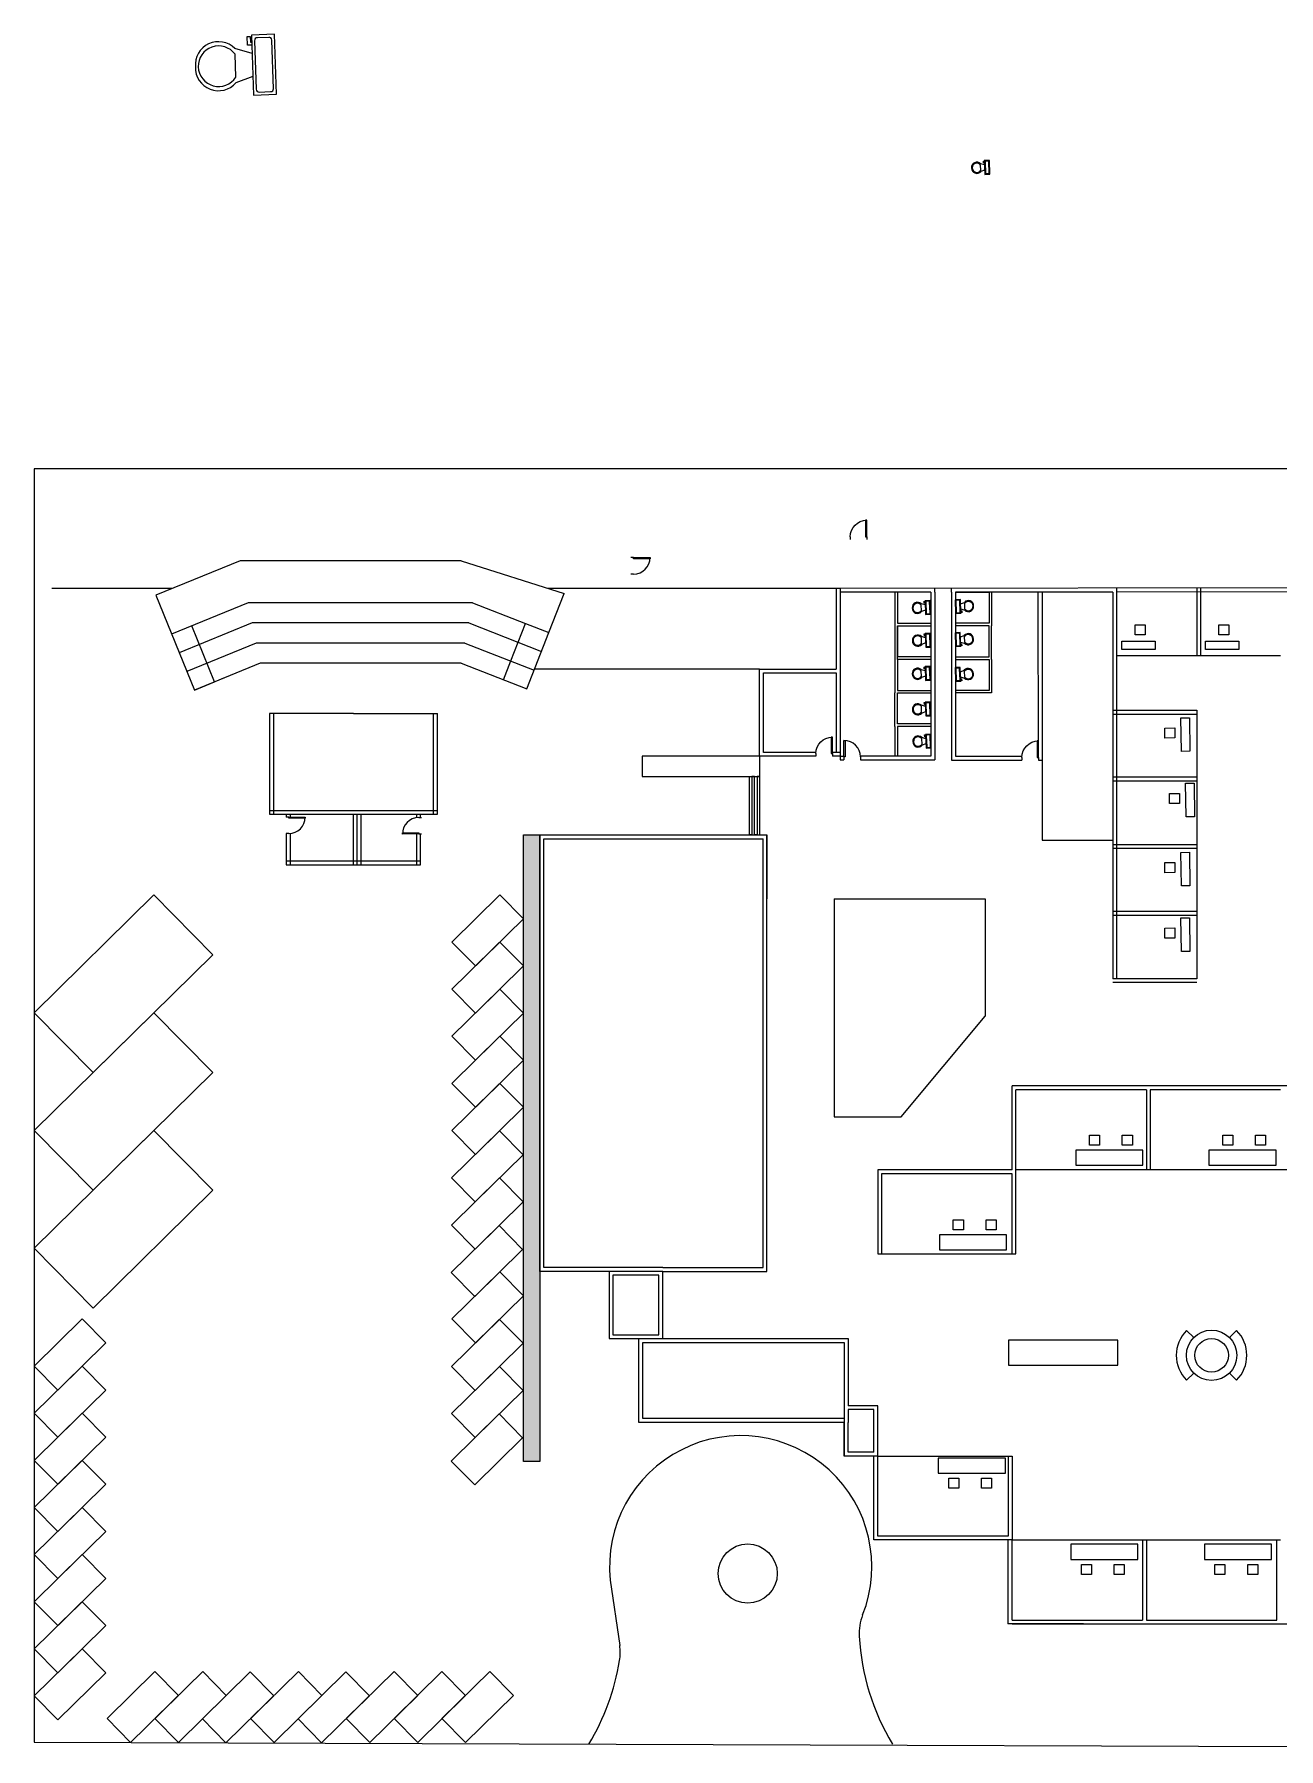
# Model space of a CAD drawing. Header units: inches. Extents: x 1919 to 4210, y 828 to 3049.
# Drawn here: x 2153.3 to 2227.4, y 987.5 to 1089.6 of the extents above; entities that cross this region are included whole.
import ezdxf

# ---------------------------------------------------------------- set-up
doc = ezdxf.new("R2010")
doc.units = ezdxf.units.IN
doc.header["$MEASUREMENT"] = 0
doc.layers.add('BOUNDRY WALL', color=3, linetype='Continuous')

# ---------------------------------------------------------------- blocks, each defined once
blk = doc.blocks.new('*U10')
for p, q in [((9.5, -6), (9.5, -2)), ((-10, -8.5), (-8, -8.5)), ((-10, -9.5), (-10, -8.5)), ((-7, -9.5), (-10, -9.5)), ((-8, -8.5), (-8, -8)), ((-7, -8), (-7, -9.5)), ((-4, -8), (-6, -14)), ((4, -8), (6, -14)), ((4, -14), (-4, -14))]:
    blk.add_line(p, q)
blk.add_lwpolyline([(10.5, -8), (10.5, 0), (-10.5, 0), (-10.5, -8)], close=True)
for points in [[(-9.5, -2), (-9.5, -6)], [(8.5, -1), (-8.5, -1)], [(-8.5, -7), (8.5, -7)]]:
    blk.add_lwpolyline(points)
for centre, radius, start, end in [((-8.625, -1.875), 0.8839, 81.8699, 188.1301), ((8.625, -1.875), 0.8839, 351.8699, 98.1301), ((-8.625, -6.125), 0.8839, 171.869898, 278.1301), ((8.625, -6.125), 0.8839, 261.8699, 8.1301), ((-0.4772, -19.9188), 8.0953, 133.01722, 273.38), ((0.0374, -19.8731), 7.127, 124.50543, 269.7), ((-0.0373, -19.8731), 7.127, 270.3, 55.4946), ((0.4773, -19.9188), 8.0953, 266.62, 46.9828)]:
    blk.add_arc(centre, radius, start, end)
blk = doc.blocks.new('*U23')
for p, q in [((-600, 0), (-600, 100)), ((0, 0), (0, 100))]:
    blk.add_line(p, q)
blk.add_lwpolyline([(0, 0), (0, -600), (-43.75, -600), (-43.75, 0)], close=True)
blk.add_arc((0, 0), 600, 180, 270)

msp = doc.modelspace()

# ---------------------------------------------------------------- hatches: boundary and pattern name
h = msp.add_hatch()
h.set_pattern_fill('GRASS', color=3, scale=0.5)
h.paths.add_polyline_path([(2183.42901, 1041.89485), (2182.45064, 1041.89485), (2182.45064, 1004.57432), (2183.42901, 1004.57432)])

# ---------------------------------------------------------------- linework, layer by layer
for p, q in [((2165.57295, 1058.22277), (2160.55126, 1056.17528)), ((2178.74669, 1058.22277), (2165.57295, 1058.22277)), ((2178.74669, 1058.22277), (2184.87816, 1056.27669)), ((2161.53967, 1056.57829), (2154.35901, 1056.57829)), ((2160.55126, 1056.17528), (2162.85433, 1050.52675)), ((2201.3174, 1056.57829), (2183.92793, 1056.57829)), ((2183.96861, 1053.94802), (2184.87816, 1056.27669)), ((2201.0874, 1056.57829), (2201.0874, 1051.77829)), ((2260.55901, 1056.63821), (2201.3174, 1056.57829)), ((2201.3174, 1056.57829), (2201.3174, 1046.37696)), ((2206.72901, 1056.35376), (2201.31763, 1056.34829)), ((2204.57901, 1056.35376), (2204.57901, 1054.35376)), ((2206.72901, 1056.35376), (2204.72901, 1056.35376)), ((2204.72901, 1056.35376), (2204.72901, 1054.50376)), ((2206.72901, 1056.35376), (2206.72901, 1046.57829)), ((2206.95901, 1056.35399), (2206.95878, 1056.58399)), ((2206.95901, 1056.35399), (2206.95901, 1046.37696)), ((2207.95901, 1056.355), (2207.95878, 1056.585)), ((2207.95901, 1056.355), (2207.95901, 1046.34829)), ((2217.55901, 1056.36472), (2208.18901, 1056.35524)), ((2208.18901, 1056.35524), (2208.18901, 1046.57829)), ((2208.18901, 1056.35524), (2208.18901, 1054.35524)), ((2208.18901, 1056.35524), (2210.18901, 1056.35524)), ((2210.18901, 1056.35524), (2210.18901, 1054.50524)), ((2210.33901, 1056.35524), (2210.33901, 1054.35524)), ((2213.12901, 1046.50254), (2213.11904, 1056.36022)), ((2213.35901, 1056.36047), (2213.35901, 1041.57829)), ((2217.55901, 1056.36472), (2217.55901, 1052.57829)), ((2217.78901, 1056.57829), (2217.78901, 1052.57829)), ((2260.55924, 1056.40821), (2217.78901, 1056.36495)), ((2222.55901, 1056.59977), (2222.55901, 1052.9039)), ((2222.55901, 1056.57829), (2222.55901, 1052.57829)), ((2222.78901, 1056.59977), (2222.78901, 1052.9039)), ((2222.78901, 1056.57829), (2222.78901, 1052.57829)), ((2166.06303, 1055.72277), (2161.49514, 1053.86031)), ((2166.76874, 1055.72277), (2166.06303, 1055.72277)), ((2179.4248, 1055.72277), (2166.76874, 1055.72277)), ((2179.4248, 1055.72277), (2182.57141, 1054.49375)), ((2166.29826, 1054.52277), (2161.9482, 1052.74913)), ((2164.05865, 1051.01627), (2162.69892, 1054.35113)), ((2179.19876, 1054.52277), (2166.29826, 1054.52277)), ((2179.19876, 1054.52277), (2183.53203, 1052.83025)), ((2181.69824, 1052.25822), (2182.57141, 1054.49375)), ((2182.57141, 1054.49375), (2183.96861, 1053.94802)), ((2204.57901, 1054.35376), (2204.57901, 1052.35376)), ((2204.72901, 1054.50376), (2206.72901, 1054.50376)), ((2204.72901, 1054.35376), (2206.72901, 1054.35376)), ((2204.72901, 1052.35376), (2204.72901, 1054.35376)), ((2204.72901, 1054.35376), (2204.72901, 1052.50376)), ((2206.72901, 1054.35376), (2206.72901, 1052.35376)), ((2210.18901, 1054.50524), (2208.18901, 1054.50524)), ((2210.18901, 1054.35524), (2208.18901, 1054.35524)), ((2208.18901, 1054.35524), (2208.18901, 1054.35524)), ((2208.18901, 1054.35524), (2208.18901, 1052.35524)), ((2210.18901, 1052.50524), (2210.18901, 1054.35524)), ((2210.33901, 1052.35524), (2210.33901, 1054.35524)), ((2218.89592, 1053.81715), (2218.89592, 1054.41715)), ((2218.89592, 1054.41715), (2219.49592, 1054.41715)), ((2219.49592, 1054.41715), (2219.49592, 1053.81715)), ((2223.87754, 1053.81715), (2223.87754, 1054.41715)), ((2223.87754, 1054.41715), (2224.47754, 1054.41715)), ((2224.47754, 1054.41715), (2224.47754, 1053.81715)), ((2166.5335, 1053.32277), (2162.40127, 1051.63794)), ((2178.97272, 1053.32277), (2166.5335, 1053.32277)), ((2178.97272, 1053.32277), (2183.09544, 1051.71249)), ((2182.65886, 1050.59473), (2183.96861, 1053.94802)), ((2218.09311, 1053.44064), (2220.09311, 1053.44064)), ((2218.09311, 1052.94064), (2218.09311, 1053.44064)), ((2219.49592, 1053.81715), (2218.89592, 1053.81715)), ((2220.09311, 1053.44064), (2220.09311, 1052.94064)), ((2223.07473, 1053.44064), (2225.07473, 1053.44064)), ((2223.07473, 1052.94064), (2223.07473, 1053.44064)), ((2224.47754, 1053.81715), (2223.87754, 1053.81715)), ((2225.07473, 1053.44064), (2225.07473, 1052.94064)), ((2166.76874, 1052.12277), (2162.85433, 1050.52675)), ((2178.74669, 1052.12277), (2166.76874, 1052.12277)), ((2178.74669, 1052.12277), (2182.65886, 1050.59473)), ((2181.26165, 1051.14046), (2181.69824, 1052.25822)), ((2204.57901, 1052.35376), (2204.57901, 1050.35376)), ((2206.72901, 1052.50376), (2204.72901, 1052.50376)), ((2206.72901, 1052.35376), (2204.72901, 1052.35376)), ((2204.72901, 1052.35376), (2204.72901, 1050.50376)), ((2208.18901, 1052.50524), (2210.18901, 1052.50524)), ((2208.18901, 1052.35524), (2210.18901, 1052.35524)), ((2210.18901, 1052.35524), (2210.18901, 1050.50524)), ((2210.33901, 1052.35524), (2210.33901, 1050.35524)), ((2217.55901, 1052.9039), (2217.55901, 1048.9039)), ((2217.55901, 1052.57829), (2217.55901, 1033.32681)), ((2217.78901, 1052.58395), (2222.55901, 1052.58395)), ((2217.78901, 1052.57829), (2217.78901, 1033.32681)), ((2220.09311, 1052.94064), (2218.09311, 1052.94064)), ((2222.55901, 1052.57829), (2227.55901, 1052.57829)), ((2225.07473, 1052.94064), (2223.07473, 1052.94064)), ((2162.85433, 1050.52675), (2164.7034, 1051.28894)), ((2162.85433, 1050.52675), (2164.05865, 1051.01627)), ((2196.5174, 1051.77829), (2183.12114, 1051.77829)), ((2196.5174, 1046.57829), (2196.5174, 1051.77829)), ((2196.5174, 1051.77829), (2201.0874, 1051.77829)), ((2196.7474, 1046.80829), (2196.7474, 1051.54829)), ((2196.7474, 1051.54829), (2201.0874, 1051.54829)), ((2201.0874, 1051.54829), (2201.0874, 1046.80829)), ((2204.57901, 1048.35376), (2204.57901, 1050.35376)), ((2204.72901, 1050.50376), (2206.72901, 1050.50376)), ((2204.72901, 1050.35376), (2206.72901, 1050.35376)), ((2204.72901, 1048.50376), (2204.72901, 1050.35376)), ((2206.72901, 1050.35376), (2206.72901, 1048.35376)), ((2210.18901, 1050.50524), (2208.18901, 1050.50524)), ((2210.33901, 1050.35524), (2208.18901, 1050.35524)), ((2172.3279, 1049.12277), (2167.3279, 1049.12277)), ((2167.3279, 1049.12277), (2167.3279, 1043.12277)), ((2167.5579, 1049.12277), (2167.5579, 1043.12277)), ((2172.3279, 1049.12277), (2177.3279, 1049.12277)), ((2177.0979, 1043.12277), (2177.0979, 1049.12277)), ((2177.3279, 1043.12277), (2177.3279, 1049.12277)), ((2217.55901, 1049.32681), (2222.55901, 1049.32681)), ((2217.55901, 1049.09681), (2222.55901, 1049.09681)), ((2221.62304, 1048.87258), (2222.12301, 1048.87812)), ((2222.12301, 1048.87812), (2222.14519, 1046.87825)), ((2222.55901, 1049.32681), (2222.55901, 1044.9039)), ((2204.57901, 1048.35376), (2204.57901, 1046.60696)), ((2206.72901, 1048.50376), (2204.72901, 1048.50376)), ((2206.72901, 1048.35376), (2204.72901, 1048.35376)), ((2204.72901, 1048.35376), (2204.72901, 1046.60696)), ((2220.65322, 1048.2646), (2221.25318, 1048.27125)), ((2220.65987, 1047.66464), (2220.65322, 1048.2646)), ((2221.25318, 1048.27125), (2221.25983, 1047.67129)), ((2221.64522, 1046.8727), (2221.62304, 1048.87258)), ((2221.25983, 1047.67129), (2220.65987, 1047.66464)), ((2222.14519, 1046.87825), (2221.64522, 1046.8727)), ((2196.5174, 1046.57829), (2189.5174, 1046.57829)), ((2189.5174, 1046.57829), (2189.5174, 1045.37829)), ((2196.5174, 1046.57829), (2196.5174, 1041.89485)), ((2199.87315, 1046.57829), (2196.5174, 1046.57829)), ((2199.87536, 1046.80829), (2196.7474, 1046.80829)), ((2201.3174, 1046.80829), (2200.8574, 1046.80829)), ((2201.3174, 1046.57829), (2200.8574, 1046.57829)), ((2201.3174, 1046.57829), (2201.5474, 1046.57829)), ((2201.3174, 1046.37696), (2201.5474, 1046.37696)), ((2202.52944, 1046.60696), (2206.72901, 1046.60696)), ((2202.53165, 1046.37696), (2206.95901, 1046.37696)), ((2207.95901, 1046.34829), (2212.14476, 1046.34829)), ((2208.18901, 1046.57829), (2212.14768, 1046.57829)), ((2213.12901, 1046.34829), (2213.35901, 1046.34829)), ((2189.5174, 1045.37829), (2196.5174, 1045.37829)), ((2195.9174, 1041.89485), (2195.9174, 1045.37829)), ((2196.2174, 1045.37829), (2196.0674, 1045.37829)), ((2196.0674, 1045.37829), (2196.0674, 1041.89485)), ((2196.2174, 1041.89485), (2196.2174, 1045.37829)), ((2196.5174, 1045.37829), (2196.3674, 1045.37829)), ((2196.3674, 1045.37829), (2196.3674, 1041.89485)), ((2222.55901, 1045.32681), (2217.55901, 1045.32681)), ((2222.55901, 1045.09681), (2217.55901, 1045.09681)), ((2221.89981, 1044.97105), (2222.39978, 1044.9766)), ((2221.92199, 1042.97118), (2221.89981, 1044.97105)), ((2222.39978, 1044.9766), (2222.42196, 1042.97672)), ((2222.55901, 1044.9039), (2222.55901, 1033.32681)), ((2220.92998, 1044.36307), (2221.52995, 1044.36973)), ((2220.93664, 1043.76311), (2220.92998, 1044.36307)), ((2221.52995, 1044.36973), (2221.5366, 1043.76976)), ((2167.3279, 1043.35277), (2177.3279, 1043.35277)), ((2167.3279, 1043.12277), (2177.3279, 1043.12277)), ((2167.3279, 1043.12277), (2168.3279, 1043.12277)), ((2168.3279, 1043.12277), (2168.3279, 1042.95946)), ((2168.5579, 1043.12277), (2168.5579, 1042.88769)), ((2172.3279, 1040.12277), (2172.3279, 1043.12277)), ((2172.5579, 1040.12277), (2172.5579, 1043.12277)), ((2172.7879, 1040.12277), (2172.7879, 1043.12277)), ((2176.0979, 1042.92808), (2176.0979, 1043.12277)), ((2176.3279, 1042.93762), (2176.3279, 1043.12277)), ((2221.5366, 1043.76976), (2220.93664, 1043.76311)), ((2222.42196, 1042.97672), (2221.92199, 1042.97118)), ((2168.3279, 1041.97521), (2168.3279, 1040.12277)), ((2168.5579, 1041.97872), (2168.5579, 1040.12277)), ((2176.0979, 1040.12277), (2176.0979, 1042.02291)), ((2176.3279, 1040.12277), (2176.3279, 1041.95332)), ((2183.42901, 1041.89485), (2196.95901, 1041.89485)), ((2183.42901, 1015.89485), (2183.42901, 1041.89485)), ((2196.0674, 1041.89485), (2195.9174, 1041.89485)), ((2196.3674, 1041.89485), (2196.2174, 1041.89485)), ((2196.95901, 1015.89485), (2196.95901, 1041.89485)), ((2196.95901, 1041.89485), (2196.95901, 1038.09485)), ((2183.65901, 1016.12485), (2183.65901, 1041.66485)), ((2183.65901, 1041.66485), (2196.72901, 1041.66485)), ((2196.72901, 1016.12485), (2196.72901, 1041.66485)), ((2213.35901, 1041.57829), (2217.55901, 1041.57829)), ((2217.55901, 1041.32681), (2222.55901, 1041.32681)), ((2217.55901, 1041.09681), (2222.55901, 1041.09681)), ((2221.62304, 1040.85447), (2222.12301, 1040.86002)), ((2221.64522, 1038.8546), (2221.62304, 1040.85447)), ((2222.12301, 1040.86002), (2222.14519, 1038.86014)), ((2168.3279, 1040.35277), (2176.3279, 1040.35277)), ((2168.3279, 1040.12277), (2176.3279, 1040.12277)), ((2168.3279, 1040.12277), (2172.3279, 1040.12277)), ((2220.65322, 1040.24649), (2221.25318, 1040.25315)), ((2220.65987, 1039.64653), (2220.65322, 1040.24649)), ((2221.25318, 1040.25315), (2221.25983, 1039.65318)), ((2221.25983, 1039.65318), (2220.65987, 1039.64653)), ((2222.14519, 1038.86014), (2221.64522, 1038.8546)), ((2200.95901, 1038.09485), (2200.95901, 1025.09485)), ((2200.95901, 1038.09485), (2209.95901, 1038.09485)), ((2209.95901, 1038.09485), (2209.95901, 1031.09485)), ((2222.55901, 1037.32681), (2217.55901, 1037.32681)), ((2222.55901, 1037.09681), (2217.55901, 1037.09681)), ((2221.62304, 1036.95295), (2222.12301, 1036.95849)), ((2221.64522, 1034.95307), (2221.62304, 1036.95295)), ((2222.12301, 1036.95849), (2222.14519, 1034.95861)), ((2220.65322, 1036.34497), (2221.25318, 1036.35162)), ((2220.65987, 1035.745), (2220.65322, 1036.34497)), ((2221.25983, 1035.75166), (2220.65987, 1035.745)), ((2221.25318, 1036.35162), (2221.25983, 1035.75166)), ((2222.14519, 1034.95861), (2221.64522, 1034.95307)), ((2222.55901, 1033.32681), (2217.55901, 1033.32681)), ((2222.55901, 1033.09681), (2217.55901, 1033.09681)), ((2204.95901, 1025.09485), (2209.95901, 1031.09485)), ((2235.55901, 1026.93958), (2211.55901, 1026.93958)), ((2211.55901, 1021.93958), (2211.55901, 1026.93958)), ((2211.78901, 1021.93958), (2211.78901, 1026.70958)), ((2219.55901, 1026.70958), (2211.78901, 1026.70958)), ((2219.55901, 1026.70958), (2219.55901, 1021.93958)), ((2219.78901, 1026.70958), (2219.78901, 1021.93958)), ((2227.55901, 1026.70958), (2219.78901, 1026.70958)), ((2200.95901, 1025.09485), (2204.95901, 1025.09485)), ((2216.17421, 1023.41568), (2216.17421, 1024.01568)), ((2216.17421, 1024.01568), (2216.77421, 1024.01568)), ((2216.17421, 1023.41568), (2216.17421, 1024.01568)), ((2216.17421, 1024.01568), (2216.77421, 1024.01568)), ((2216.77421, 1023.41568), (2216.17421, 1023.41568)), ((2216.77421, 1023.41568), (2216.17421, 1023.41568)), ((2216.77421, 1024.01568), (2216.77421, 1023.41568)), ((2216.77421, 1024.01568), (2216.77421, 1023.41568)), ((2218.12617, 1023.41568), (2218.12617, 1024.01568)), ((2218.12617, 1024.01568), (2218.72617, 1024.01568)), ((2218.12617, 1023.41568), (2218.12617, 1024.01568)), ((2218.12617, 1024.01568), (2218.72617, 1024.01568)), ((2218.72617, 1023.41568), (2218.12617, 1023.41568)), ((2218.72617, 1023.41568), (2218.12617, 1023.41568)), ((2218.72617, 1024.01568), (2218.72617, 1023.41568)), ((2218.72617, 1024.01568), (2218.72617, 1023.41568)), ((2224.11026, 1023.41568), (2224.11026, 1024.01568)), ((2224.11026, 1024.01568), (2224.71026, 1024.01568)), ((2224.11026, 1023.41568), (2224.11026, 1024.01568)), ((2224.11026, 1024.01568), (2224.71026, 1024.01568)), ((2224.71026, 1023.41568), (2224.11026, 1023.41568)), ((2224.71026, 1023.41568), (2224.11026, 1023.41568)), ((2224.71026, 1024.01568), (2224.71026, 1023.41568)), ((2224.71026, 1024.01568), (2224.71026, 1023.41568)), ((2226.06221, 1023.41568), (2226.06221, 1024.01568)), ((2226.06221, 1024.01568), (2226.66221, 1024.01568)), ((2226.06221, 1023.41568), (2226.06221, 1024.01568)), ((2226.06221, 1024.01568), (2226.66221, 1024.01568)), ((2226.66221, 1023.41568), (2226.06221, 1023.41568)), ((2226.66221, 1023.41568), (2226.06221, 1023.41568)), ((2226.66221, 1024.01568), (2226.66221, 1023.41568)), ((2226.66221, 1024.01568), (2226.66221, 1023.41568)), ((2219.35179, 1023.11432), (2215.35179, 1023.11432)), ((2215.35179, 1023.11432), (2215.35179, 1022.21432)), ((2219.35179, 1023.11432), (2215.35179, 1023.11432)), ((2215.35179, 1023.11432), (2215.35179, 1022.21432)), ((2219.35179, 1022.21432), (2219.35179, 1023.11432)), ((2219.35179, 1022.21432), (2219.35179, 1023.11432)), ((2227.28783, 1023.11432), (2223.28783, 1023.11432)), ((2223.28783, 1023.11432), (2223.28783, 1022.21432)), ((2227.28783, 1023.11432), (2223.28783, 1023.11432)), ((2223.28783, 1023.11432), (2223.28783, 1022.21432)), ((2227.28783, 1022.21432), (2227.28783, 1023.11432)), ((2227.28783, 1022.21432), (2227.28783, 1023.11432)), ((2211.55901, 1021.93958), (2203.55901, 1021.93958)), ((2203.55901, 1021.93958), (2203.55901, 1016.93958)), ((2211.55901, 1021.70958), (2203.78901, 1021.70958)), ((2203.78901, 1021.70958), (2203.78901, 1016.93958)), ((2211.55901, 1016.93958), (2211.55901, 1021.70958)), ((2219.55901, 1021.93958), (2211.78901, 1021.93958)), ((2211.78901, 1016.93958), (2211.78901, 1021.93958)), ((2215.35179, 1022.21432), (2219.35179, 1022.21432)), ((2215.35179, 1022.21432), (2219.35179, 1022.21432)), ((2235.32901, 1021.93958), (2219.55901, 1021.93958)), ((2223.28783, 1022.21432), (2227.28783, 1022.21432)), ((2223.28783, 1022.21432), (2227.28783, 1022.21432)), ((2208.0594, 1018.37254), (2208.0594, 1018.97254)), ((2208.0594, 1018.97254), (2208.6594, 1018.97254)), ((2208.0594, 1018.37254), (2208.0594, 1018.97254)), ((2208.0594, 1018.97254), (2208.6594, 1018.97254)), ((2208.6594, 1018.37254), (2208.0594, 1018.37254)), ((2208.6594, 1018.37254), (2208.0594, 1018.37254)), ((2208.6594, 1018.97254), (2208.6594, 1018.37254)), ((2208.6594, 1018.97254), (2208.6594, 1018.37254)), ((2210.01136, 1018.37254), (2210.01136, 1018.97254)), ((2210.01136, 1018.97254), (2210.61136, 1018.97254)), ((2210.01136, 1018.37254), (2210.01136, 1018.97254)), ((2210.01136, 1018.97254), (2210.61136, 1018.97254)), ((2210.61136, 1018.37254), (2210.01136, 1018.37254)), ((2210.61136, 1018.37254), (2210.01136, 1018.37254)), ((2210.61136, 1018.97254), (2210.61136, 1018.37254)), ((2210.61136, 1018.97254), (2210.61136, 1018.37254)), ((2211.23698, 1018.07118), (2207.23698, 1018.07118)), ((2207.23698, 1018.07118), (2207.23698, 1017.17118)), ((2211.23698, 1018.07118), (2207.23698, 1018.07118)), ((2207.23698, 1018.07118), (2207.23698, 1017.17118)), ((2211.23698, 1017.17118), (2211.23698, 1018.07118)), ((2211.23698, 1017.17118), (2211.23698, 1018.07118)), ((2203.55901, 1016.93958), (2211.78901, 1016.93958)), ((2207.23698, 1017.17118), (2211.23698, 1017.17118)), ((2207.23698, 1017.17118), (2211.23698, 1017.17118)), ((2187.55901, 1015.89485), (2183.42901, 1015.89485)), ((2187.55901, 1016.12485), (2183.65901, 1016.12485)), ((2190.75901, 1016.12485), (2187.55901, 1016.12485)), ((2190.75901, 1015.89485), (2187.55901, 1015.89485)), ((2187.55901, 1015.89485), (2187.55901, 1011.89485)), ((2187.78901, 1015.66485), (2187.78901, 1012.12485)), ((2190.52901, 1015.66485), (2187.78901, 1015.66485)), ((2190.52901, 1012.12485), (2190.52901, 1015.66485)), ((2190.75901, 1016.12485), (2196.72901, 1016.12485)), ((2190.75901, 1011.89485), (2190.75901, 1015.89485)), ((2190.75901, 1015.89485), (2196.95901, 1015.89485)), ((2187.78901, 1012.12485), (2189.55901, 1012.12485)), ((2189.55901, 1012.12485), (2190.52901, 1012.12485)), ((2221.95909, 1012.37977), (2222.38335, 1011.95551)), ((2224.92893, 1012.37977), (2224.50467, 1011.95551)), ((2187.55901, 1011.89485), (2189.55901, 1011.89485)), ((2189.32901, 1006.89485), (2189.32901, 1011.89485)), ((2189.55901, 1011.89485), (2201.78901, 1011.89485)), ((2189.55901, 1011.89485), (2190.75901, 1011.89485)), ((2189.55901, 1007.12485), (2189.55901, 1011.66485)), ((2189.55901, 1011.66485), (2201.55901, 1011.66485)), ((2201.55901, 1011.66485), (2201.55901, 1006.89485)), ((2201.78901, 1011.89485), (2201.78901, 1007.89485)), ((2212.85615, 1011.7991), (2211.35615, 1011.7991)), ((2211.35615, 1011.7991), (2211.35615, 1010.2991)), ((2217.85615, 1011.7991), (2212.85615, 1011.7991)), ((2217.85615, 1010.2991), (2217.85615, 1011.7991)), ((2211.35615, 1010.2991), (2216.35615, 1010.2991)), ((2216.35615, 1010.2991), (2217.85615, 1010.2991)), ((2222.38335, 1009.83419), (2221.95909, 1009.40992)), ((2224.50467, 1009.83419), (2224.92893, 1009.40992)), ((2201.55901, 1007.12485), (2189.55901, 1007.12485)), ((2201.55901, 1007.89485), (2201.55901, 1004.89485)), ((2203.55901, 1007.89485), (2201.78901, 1007.89485)), ((2203.32901, 1007.66485), (2201.78901, 1007.66485)), ((2201.78901, 1007.66485), (2201.78901, 1006.89485)), ((2203.32901, 1005.12485), (2203.32901, 1007.66485)), ((2203.55901, 1004.89485), (2203.55901, 1007.89485)), ((2201.55901, 1006.89485), (2189.32901, 1006.89485)), ((2201.55901, 1004.89485), (2201.55901, 1006.89485)), ((2201.78901, 1005.12485), (2201.78901, 1006.89485)), ((2203.32901, 1005.12485), (2201.78901, 1005.12485)), ((2203.55901, 1004.89485), (2201.55901, 1004.89485)), ((2203.32901, 999.89485), (2203.32901, 1004.89485)), ((2203.55901, 1000.12485), (2203.55901, 1004.89485)), ((2203.55901, 1004.89485), (2211.55901, 1004.89485)), ((2211.16576, 1004.77647), (2207.16576, 1004.77647)), ((2207.16576, 1004.77647), (2207.16576, 1003.87647)), ((2211.16576, 1003.87647), (2211.16576, 1004.77647)), ((2211.32901, 1004.89485), (2211.32901, 1000.12485)), ((2211.55901, 1004.89485), (2211.55901, 999.89485)), ((2207.16576, 1003.87647), (2211.16576, 1003.87647)), ((2207.79138, 1003.57511), (2208.39138, 1003.57511)), ((2207.79138, 1002.97511), (2207.79138, 1003.57511)), ((2208.39138, 1002.97511), (2207.79138, 1002.97511)), ((2208.39138, 1003.57511), (2208.39138, 1002.97511)), ((2209.74333, 1003.57511), (2210.34333, 1003.57511)), ((2209.74333, 1002.97511), (2209.74333, 1003.57511)), ((2210.34333, 1002.97511), (2209.74333, 1002.97511)), ((2210.34333, 1003.57511), (2210.34333, 1002.97511)), ((2211.55901, 999.89485), (2203.32901, 999.89485)), ((2211.32901, 1000.12485), (2203.55901, 1000.12485)), ((2211.32901, 994.89485), (2211.32901, 999.89485)), ((2211.55901, 999.89485), (2227.55901, 999.89485)), ((2211.55901, 995.12485), (2211.55901, 999.89485)), ((2219.32901, 999.89485), (2219.32901, 995.12485)), ((2219.55901, 999.89485), (2219.55901, 995.12485)), ((2227.32901, 995.12485), (2227.32901, 999.89485)), ((2219.06116, 999.6414), (2215.06116, 999.6414)), ((2215.06116, 999.6414), (2215.06116, 998.7414)), ((2219.06116, 998.7414), (2219.06116, 999.6414)), ((2227.01807, 999.6414), (2223.01807, 999.6414)), ((2223.01807, 999.6414), (2223.01807, 998.7414)), ((2227.01807, 998.7414), (2227.01807, 999.6414)), ((2215.06116, 998.7414), (2219.06116, 998.7414)), ((2215.68678, 998.44003), (2216.28678, 998.44003)), ((2215.68678, 997.84003), (2215.68678, 998.44003)), ((2216.28678, 997.84003), (2215.68678, 997.84003)), ((2216.28678, 998.44003), (2216.28678, 997.84003)), ((2217.63874, 998.44003), (2218.23874, 998.44003)), ((2217.63874, 997.84003), (2217.63874, 998.44003)), ((2218.23874, 997.84003), (2217.63874, 997.84003)), ((2218.23874, 998.44003), (2218.23874, 997.84003)), ((2223.01807, 998.7414), (2227.01807, 998.7414)), ((2223.64369, 998.44003), (2224.24369, 998.44003)), ((2223.64369, 997.84003), (2223.64369, 998.44003)), ((2224.24369, 997.84003), (2223.64369, 997.84003)), ((2224.24369, 998.44003), (2224.24369, 997.84003)), ((2225.59565, 998.44003), (2226.19565, 998.44003)), ((2225.59565, 997.84003), (2225.59565, 998.44003)), ((2226.19565, 997.84003), (2225.59565, 997.84003)), ((2226.19565, 998.44003), (2226.19565, 997.84003)), ((2187.627, 997.4938), (2188.18871, 993.61377)), ((2211.30143, 994.91019), (2215.8174, 994.91019)), ((2211.55901, 995.12485), (2219.32901, 995.12485)), ((2211.55901, 994.89485), (2211.55901, 994.91019)), ((2211.55901, 994.89485), (2235.55901, 994.89485)), ((2219.32901, 994.91019), (2219.32901, 994.89485)), ((2219.55901, 995.12485), (2227.32901, 995.12485)), ((2219.55901, 994.91019), (2219.55901, 994.89485)), ((2227.32901, 994.89485), (2227.32901, 994.91019))]:
    msp.add_line(p, q)
at = {"color": 3}
msp.add_lwpolyline([(2182.45064, 1041.89485), (2183.42901, 1041.89485), (2183.42901, 1004.57432), (2182.45064, 1004.57432)], close=True, dxfattribs=at)
for points in [[(2153.31648, 1031.30598), (2160.4414, 1038.32277), (2163.9498, 1034.76031), (2156.82487, 1027.74352)], [(2181.04728, 1038.32277), (2182.45064, 1036.89779), (2179.60067, 1034.09107), (2178.19731, 1035.51606)], [(2181.04728, 1035.51573), (2182.45064, 1034.09074), (2179.60067, 1031.28402), (2178.19731, 1032.70901)], [(2181.04728, 1032.70868), (2182.45064, 1031.2837), (2179.60067, 1028.47698), (2178.19731, 1029.90196)], [(2153.31648, 1024.28836), (2160.4414, 1031.30516), (2163.9498, 1027.74269), (2156.82487, 1020.7259)], [(2181.04728, 1029.90163), (2182.45064, 1028.47665), (2179.60067, 1025.66993), (2178.19731, 1027.09492)], [(2181.04728, 1027.09459), (2182.45064, 1025.6696), (2179.60067, 1022.86288), (2178.19731, 1024.28787)], [(2153.31648, 1017.27074), (2160.4414, 1024.28754), (2163.9498, 1020.72508), (2156.82487, 1013.70828)], [(2181.02565, 1024.26624), (2182.42901, 1022.84126), (2179.57904, 1020.03454), (2178.17568, 1021.45952)], [(2181.02565, 1021.4592), (2182.42901, 1020.03421), (2179.57904, 1017.22749), (2178.17568, 1018.65248)], [(2181.00402, 1018.63085), (2182.40738, 1017.20587), (2179.55741, 1014.39915), (2178.15405, 1015.82413)], [(2181.04728, 1015.8664), (2182.45064, 1014.44141), (2179.60067, 1011.6347), (2178.19731, 1013.05968)], [(2154.71983, 1008.82814), (2153.31648, 1010.25313), (2156.16645, 1013.05985), (2157.5698, 1011.63486)], [(2181.02565, 1013.03806), (2182.42901, 1011.61307), (2179.57904, 1008.80635), (2178.17568, 1010.23134)], [(2154.71983, 1006.02109), (2153.31648, 1007.44608), (2156.16645, 1010.2528), (2157.5698, 1008.82781)], [(2181.02565, 1010.23101), (2182.42901, 1008.80602), (2179.57904, 1005.9993), (2178.17568, 1007.42429)], [(2154.71983, 1003.21405), (2153.31648, 1004.63903), (2156.16645, 1007.44575), (2157.5698, 1006.02077)], [(2181.00402, 1007.40266), (2182.40738, 1005.97768), (2179.55741, 1003.17096), (2178.15405, 1004.59595)], [(2154.71983, 1000.407), (2153.31648, 1001.83199), (2156.16645, 1004.6387), (2157.5698, 1003.21372)], [(2154.71983, 997.59995), (2153.31648, 999.02494), (2156.16645, 1001.83166), (2157.5698, 1000.40667)], [(2154.71983, 994.79291), (2153.31648, 996.21789), (2156.16645, 999.02461), (2157.5698, 997.59963)], [(2154.71983, 991.98586), (2153.31648, 993.41085), (2156.16645, 996.21756), (2157.5698, 994.79258)], [(2154.71983, 989.17881), (2153.31648, 990.6038), (2156.16645, 993.41052), (2157.5698, 991.98553)], [(2159.0524, 987.83154), (2157.64904, 989.25652), (2160.49901, 992.06324), (2161.90237, 990.63825)], [(2161.90271, 987.83154), (2160.49935, 989.25652), (2163.34932, 992.06324), (2164.75268, 990.63825)], [(2164.73105, 987.80991), (2163.32769, 989.23489), (2166.17766, 992.04161), (2167.58102, 990.61663)], [(2167.60331, 987.83154), (2166.19995, 989.25652), (2169.04992, 992.06324), (2170.45328, 990.63825)], [(2170.43166, 987.80991), (2169.0283, 989.23489), (2171.87827, 992.04161), (2173.28163, 990.61663)], [(2173.30392, 987.83154), (2171.90056, 989.25652), (2174.75053, 992.06324), (2176.15389, 990.63825)], [(2176.15422, 987.83154), (2174.75086, 989.25652), (2177.60083, 992.06324), (2179.00419, 990.63825)], [(2179.00453, 987.83154), (2177.60117, 989.25652), (2180.45114, 992.06324), (2181.8545, 990.63825)]]:
    msp.add_lwpolyline(points, close=True)
for centre, radius in [((2223.44401, 1010.89485), 1.5), ((2223.44401, 1010.89485), 1), ((2195.81141, 997.89274), 1.76343)]:
    msp.add_circle(centre, radius)
for centre, radius, start, end in [((2223.44401, 1010.89485), 2.1, 135, 225), ((2223.44401, 1010.89485), 2.1, 315, 45), ((2195.39659, 998.29965), 7.81127, 338.4265983, 185.9215147), ((2205.4505, 994.32442), 3, 158.4265983, 183.1382114), ((2216.32908, 994.92086), 13.89492, 183.1382114, 211.1227214), ((2185.21967, 993.18393), 3, 350.8264385, 8.2375797), ((2174.4641, 994.92086), 13.89492, 328.8772786, 350.8264385)]:
    msp.add_arc(centre, radius, start, end)
at = {"layer": 'BOUNDRY WALL'}
msp.add_lwpolyline([(2274.98398, 1027.82972), (2264.60376, 1063.69477), (2153.31648, 1063.69477), (2153.31648, 987.85057), (2268.89491, 987.46017), (2264.12696, 997.95311, -0.414213562), (2266.68914, 1007.51528), (2270.41176, 1009.66454, 0.387957483), (2275.52601, 1026.43677, -0.01985906), (2275.43226, 1026.65577), (2274.98398, 1027.82972)], format="xyb", dxfattribs=at)

# ---------------------------------------------------------------- block references
for name, p, xscale, yscale, zscale, rotation in [('*U10', (2167.68151, 1087.80212), 0.1704063108501275, 0.1704063108501275, 0.1704063108501275, 271.9096304295623), ('*U10', (2210.23251, 1081.66471), 0.03884315872498678, 0.03884315872498678, 0.03884315872498678, 271.9096304295623), ('*U23', (2202.90383, 1059.6568), -0.001640419947506562, 0.001640419947506562, 0.001640419947506562, 180), ('*U23', (2189.01607, 1058.41885), 0.001640419947506562, 0.001640419947506562, 0.001640419947506562, 90), ('*U10', (2206.70154, 1055.44772), 0.03884315872498678, 0.03884315872498678, 0.03884315872498678, 271.9096304295623), ('*U10', (2208.18593, 1055.49911), 0.03884315872498678, 0.03884315872498678, 0.03884315872498678, 91.9096304295623), ('*U10', (2206.71285, 1053.49768), 0.03884315872498678, 0.03884315872498678, 0.03884315872498678, 271.9096304295623), ('*U10', (2208.17863, 1053.52993), 0.03884315872498678, 0.03884315872498678, 0.03884315872498678, 91.9096304295623), ('*U10', (2206.70118, 1051.52208), 0.03884315872498678, 0.03884315872498678, 0.03884315872498678, 271.9096304295623), ('*U10', (2208.17827, 1051.45233), 0.03884315872498678, 0.03884315872498678, 0.03884315872498678, 91.9096304295623), ('*U10', (2206.71249, 1049.40201), 0.03884315872498678, 0.03884315872498678, 0.03884315872498678, 271.9096304295623), ('*U10', (2206.73584, 1047.4842), 0.03884315872498678, 0.03884315872498678, 0.03884315872498678, 271.9096304295623), ('*U23', (2200.8574, 1046.74233), -0.001640419947506562, 0.001640419947506562, 0.001640419947506562, 180), ('*U23', (2201.5474, 1046.541), 0.001640419947506562, 0.001640419947506562, 0.001640419947506562, 180), ('*U23', (2213.12901, 1046.51233), -0.001640419947506562, 0.001640419947506562, 0.001640419947506562, 180), ('*U23', (2168.4748, 1042.95946), 0.001640419947506562, 0.001640419947506562, 0.001640419947506562, 90), ('*U23', (2176.22724, 1041.95237), 0.001640419947506562, 0.001640419947506562, 0.001640419947506562, 270.5432531325327)]:
    msp.add_blockref(name, p, dxfattribs=dict(xscale=xscale, yscale=yscale, zscale=zscale, rotation=rotation))

doc.saveas('drawing.dxf')
